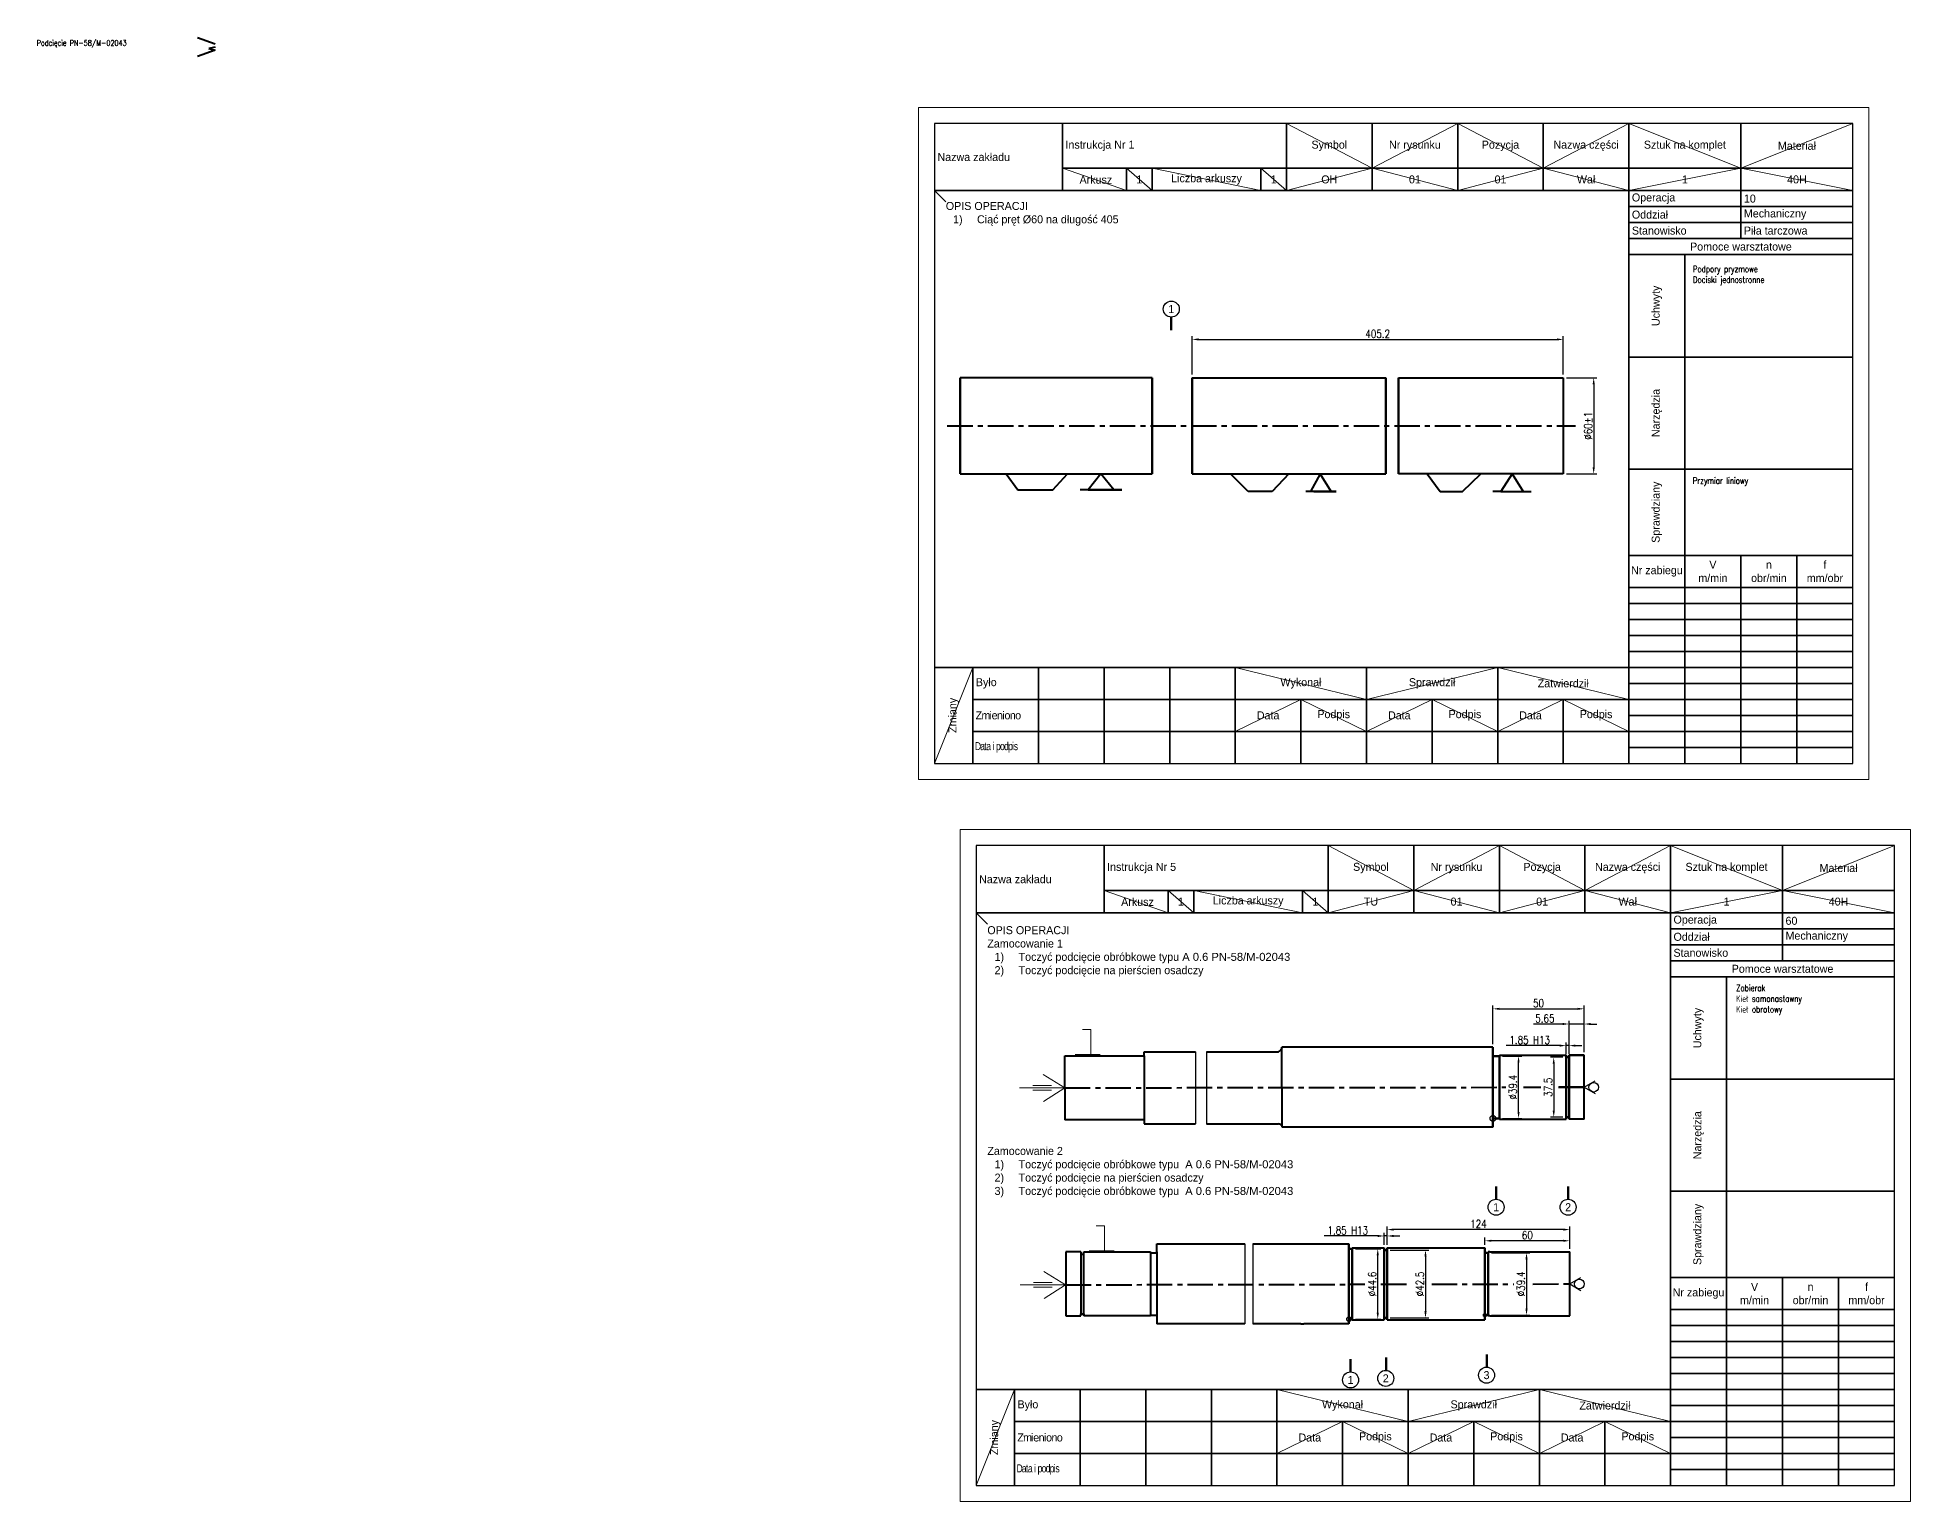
# Model space of a CAD drawing. Extents: x 817 to 2370, y -486 to 502.
# Drawn here: x 817 to 1402, y -484 to -27 of the extents above; entities that cross this region are included whole.
import ezdxf

# ---------------------------------------------------------------- set-up
doc = ezdxf.new("R2010")
doc.units = 0
doc.header["$LTSCALE"] = 0.25
doc.header["$PDMODE"] = 2
doc.header["$PDSIZE"] = -5
doc.linetypes.add('Amconstr', pattern=[9999, 9999, 0])
doc.linetypes.add('CENTER', pattern=[50.8, 31.75, -6.35, 6.35, -6.35])
doc.layers.get('0').update_dxf_attribs({"color": 8, "linetype": 'CONTINUOUS'})
doc.layers.get('Defpoints').update_dxf_attribs({"linetype": 'CONTINUOUS'})
for name, color, linetype, lineweight in [('1', 7, 'CONTINUOUS', 30), ('AM_4', 3, 'CONTINUOUS', 25), ('AM_5', 3, 'CONTINUOUS', 25), ('AM_6', 2, 'CONTINUOUS', 35), ('AM_9', 253, 'CONTINUOUS', 0), ('AM_CL', 1, 'Amconstr', 25), ('Gruba linia', 7, 'CONTINUOUS', 50), ('główna', 10, 'CONTINUOUS', 50), ('wymiary', 100, 'CONTINUOUS', 20)]:
    doc.layers.add(name, color=color, linetype=linetype, lineweight=lineweight)
for name, color, linetype in [('Krawędzie', 7, 'CONTINUOUS'), ('Kreskowania i linie pomocnicze', 2, 'CONTINUOUS'), ('Osie', 2, 'CENTER')]:
    doc.layers.add(name, color=color, linetype=linetype)
doc.styles.add('ROMANS', font='romans', dxfattribs={"width": 0.8})
doc.linetypes.add('Amzigzag', pattern='A,0.0001,[136,genltshp.shx,S=0.04,R=0,X=0,Y=0],-11', length=11.0001)
doc.dimstyles.new('standard$0', dxfattribs={"dimtxt": 2.5, "dimasz": 2, "dimexe": 1, "dimexo": 1, "dimgap": 0.5, "dimtad": 1, "dimdec": 3, "dimrnd": 0.1, "dimzin": 12, "dimdsep": 46, "dimtxsty": 'ROMANS', "dimcen": 2.5, "dimclrd": 2, "dimclre": 2, "dimclrt": 256, "dimadec": 0, "dimazin": 0, "dimtfac": 0.72, "dimtdec": 3, "dimtmove": 0, "dimatfit": 0, "dimfxl": 1, "dimtvp": 0.72, "dimtolj": 1, "dimtzin": 12, "dimarcsym": 0})

# ---------------------------------------------------------------- blocks, each defined once
blk = doc.blocks.new('*D34')
at = {"layer": 'AM_5', "color": 2, "lineweight": -2, "transparency": 16777216}
for p, q in [((1294.5, -133), (1304, -133)), ((1303, -135), (1303, -161)), ((1294.5, -163), (1304, -163))]:
    blk.add_line(p, q, dxfattribs=at)
at = {"layer": 'AM_5', "color": 2, "lineweight": 40, "transparency": 16777216}
for points in [[(1302.67, -135), (1303.33, -135), (1303, -133)], [(1302.67, -161), (1303.33, -161), (1303, -163)]]:
    blk.add_solid(points, dxfattribs=at)
at = {"layer": 'Defpoints', "color": 0, "lineweight": 40, "transparency": 16777216}
for p in [(1293.5, -133), (1293.5, -163), (1303, -163)]:
    blk.add_point(p, dxfattribs=at)
at = {"layer": 'AM_5', "transparency": 16777216, "insert": (1301.25, -148), "char_height": 2.5, "attachment_point": 5, "rotation": 90, "style": 'ROMANS'}
blk.add_mtext('\\A1;%%C60±1', dxfattribs=at)
blk = doc.blocks.new('*D35')
at = {"layer": 'AM_5', "color": 2, "lineweight": -2, "transparency": 16777216}
for p, q in [((1177.5, -132), (1177.5, -120)), ((1179.5, -121), (1291.5, -121)), ((1293.5, -132), (1293.5, -120))]:
    blk.add_line(p, q, dxfattribs=at)
at = {"layer": 'AM_5', "color": 2, "lineweight": 40, "transparency": 16777216}
for points in [[(1179.5, -120.67), (1179.5, -121.33), (1177.5, -121)], [(1291.5, -120.67), (1291.5, -121.33), (1293.5, -121)]]:
    blk.add_solid(points, dxfattribs=at)
at = {"layer": 'Defpoints', "color": 0, "lineweight": 40, "transparency": 16777216}
for p in [(1293.5, -121), (1177.5, -133), (1293.5, -133)]:
    blk.add_point(p, dxfattribs=at)
at = {"layer": 'AM_5', "transparency": 16777216, "insert": (1235.5, -119.25), "char_height": 2.5, "attachment_point": 5, "style": 'ROMANS'}
blk.add_mtext('\\A1;405.2', dxfattribs=at)
blk = doc.blocks.new('*D53')
at = {"layer": 'AM_5', "color": 2, "lineweight": -2, "transparency": 16777216}
for p, q in [((1271.51, -341.22), (1271.51, -329.22)), ((1273.51, -330.22), (1298.01, -330.22)), ((1300.01, -343.72), (1300.01, -329.22))]:
    blk.add_line(p, q, dxfattribs=at)
at = {"layer": 'AM_5', "color": 2, "lineweight": 40, "transparency": 16777216}
for points in [[(1273.51, -329.89), (1273.51, -330.55), (1271.51, -330.22)], [(1298.01, -329.89), (1298.01, -330.55), (1300.01, -330.22)]]:
    blk.add_solid(points, dxfattribs=at)
at = {"layer": 'Defpoints', "color": 0, "lineweight": 40, "transparency": 16777216}
for p in [(1300.01, -330.22), (1271.51, -342.22), (1300.01, -344.72)]:
    blk.add_point(p, dxfattribs=at)
at = {"layer": 'AM_5', "transparency": 16777216, "insert": (1285.76, -328.47), "char_height": 2.5, "attachment_point": 5, "style": 'ROMANS'}
blk.add_mtext('\\A1;50', dxfattribs=at)
blk = doc.blocks.new('*D54')
at = {"layer": 'AM_5', "color": 2, "lineweight": -2, "transparency": 16777216}
for p, q in [((1274.51, -344.97), (1280.51, -344.97)), ((1279.51, -362.47), (1279.51, -346.97)), ((1274.51, -364.47), (1280.51, -364.47))]:
    blk.add_line(p, q, dxfattribs=at)
at = {"layer": 'AM_5', "color": 2, "lineweight": 40, "transparency": 16777216}
for points in [[(1279.18, -346.97), (1279.84, -346.97), (1279.51, -344.97)], [(1279.18, -362.47), (1279.84, -362.47), (1279.51, -364.47)]]:
    blk.add_solid(points, dxfattribs=at)
at = {"layer": 'Defpoints', "color": 0, "lineweight": 40, "transparency": 16777216}
for p in [(1273.51, -344.97), (1279.51, -344.97), (1273.51, -364.47)]:
    blk.add_point(p, dxfattribs=at)
at = {"layer": 'AM_5', "transparency": 16777216, "insert": (1277.76, -354.72), "char_height": 2.5, "attachment_point": 5, "rotation": 90, "style": 'ROMANS'}
blk.add_mtext('\\A1;%%C39.4', dxfattribs=at)
blk = doc.blocks.new('*D55')
at = {"layer": 'AM_5', "color": 2, "lineweight": -2, "transparency": 16777216}
for p, q in [((1293.36, -345.37), (1289.51, -345.37)), ((1290.51, -347.37), (1290.51, -362.07)), ((1293.36, -364.07), (1289.51, -364.07))]:
    blk.add_line(p, q, dxfattribs=at)
at = {"layer": 'AM_5', "color": 2, "lineweight": 40, "transparency": 16777216}
for points in [[(1290.18, -347.37), (1290.84, -347.37), (1290.51, -345.37)], [(1290.18, -362.07), (1290.84, -362.07), (1290.51, -364.07)]]:
    blk.add_solid(points, dxfattribs=at)
at = {"layer": 'Defpoints', "color": 0, "lineweight": 40, "transparency": 16777216}
for p in [(1294.36, -345.37), (1290.51, -364.07), (1294.36, -364.07)]:
    blk.add_point(p, dxfattribs=at)
at = {"layer": 'AM_5', "transparency": 16777216, "insert": (1288.76, -354.72), "char_height": 2.5, "attachment_point": 5, "rotation": 90, "style": 'ROMANS'}
blk.add_mtext('\\A1;37.5 ', dxfattribs=at)
blk = doc.blocks.new('*D56')
at = {"layer": 'AM_5', "color": 2, "lineweight": -2, "transparency": 16777216}
for p, q in [((1292.36, -341.72), (1275.65, -341.72)), ((1294.36, -344.37), (1294.36, -340.72)), ((1295.29, -341.72), (1294.36, -341.72)), ((1295.29, -344.37), (1295.29, -340.72)), ((1297.29, -341.72), (1299.29, -341.72))]:
    blk.add_line(p, q, dxfattribs=at)
at = {"layer": 'AM_5', "color": 2, "lineweight": 40, "transparency": 16777216}
for points in [[(1292.36, -341.39), (1292.36, -342.05), (1294.36, -341.72)], [(1297.29, -341.39), (1297.29, -342.05), (1295.29, -341.72)]]:
    blk.add_solid(points, dxfattribs=at)
at = {"layer": 'Defpoints', "color": 0, "lineweight": 40, "transparency": 16777216}
for p in [(1294.36, -341.72), (1294.36, -345.37), (1295.29, -345.37)]:
    blk.add_point(p, dxfattribs=at)
at = {"layer": 'AM_5', "transparency": 16777216, "insert": (1283, -339.97), "char_height": 2.5, "attachment_point": 5, "style": 'ROMANS'}
blk.add_mtext('\\A1;1.85 H13', dxfattribs=at)
blk = doc.blocks.new('*D57')
at = {"layer": 'AM_5', "color": 2, "lineweight": -2, "transparency": 16777216}
for p, q in [((1293.29, -334.97), (1284.19, -334.97)), ((1295.29, -343.72), (1295.29, -333.97)), ((1300.01, -334.97), (1295.29, -334.97)), ((1300.01, -343.72), (1300.01, -333.97)), ((1302.01, -334.97), (1304.01, -334.97))]:
    blk.add_line(p, q, dxfattribs=at)
at = {"layer": 'AM_5', "color": 2, "lineweight": 40, "transparency": 16777216}
for points in [[(1293.29, -334.64), (1293.29, -335.3), (1295.29, -334.97)], [(1302.01, -334.64), (1302.01, -335.3), (1300.01, -334.97)]]:
    blk.add_solid(points, dxfattribs=at)
at = {"layer": 'Defpoints', "color": 0, "lineweight": 40, "transparency": 16777216}
for p in [(1295.29, -334.97), (1295.29, -344.72), (1300.01, -344.72)]:
    blk.add_point(p, dxfattribs=at)
at = {"layer": 'AM_5', "transparency": 16777216, "insert": (1287.74, -333.22), "char_height": 2.5, "attachment_point": 5, "style": 'ROMANS'}
blk.add_mtext('\\A1;5.65', dxfattribs=at)
blk = doc.blocks.new('*D62')
at = {"layer": 'AM_5', "color": 2, "lineweight": -2, "transparency": 16777216}
for p, q in [((1269.01, -403.97), (1269.01, -401.72)), ((1293.51, -402.72), (1271.01, -402.72)), ((1295.51, -405.22), (1295.51, -401.72))]:
    blk.add_line(p, q, dxfattribs=at)
at = {"layer": 'AM_5', "color": 2, "lineweight": 40, "transparency": 16777216}
for points in [[(1271.01, -402.39), (1271.01, -403.05), (1269.01, -402.72)], [(1293.51, -402.39), (1293.51, -403.05), (1295.51, -402.72)]]:
    blk.add_solid(points, dxfattribs=at)
at = {"layer": 'Defpoints', "color": 0, "lineweight": 40, "transparency": 16777216}
for p in [(1269.01, -402.72), (1269.01, -404.97), (1295.51, -406.22)]:
    blk.add_point(p, dxfattribs=at)
at = {"layer": 'AM_5', "transparency": 16777216, "insert": (1282.26, -400.97), "char_height": 2.5, "attachment_point": 5, "style": 'ROMANS'}
blk.add_mtext('\\A1;60', dxfattribs=at)
blk = doc.blocks.new('*D63')
at = {"layer": 'AM_5', "color": 2, "lineweight": -2, "transparency": 16777216}
for p, q in [((1271.01, -406.47), (1283.01, -406.47)), ((1282.01, -408.47), (1282.01, -423.97)), ((1271.01, -425.97), (1283.01, -425.97))]:
    blk.add_line(p, q, dxfattribs=at)
at = {"layer": 'AM_5', "color": 2, "lineweight": 40, "transparency": 16777216}
for points in [[(1281.68, -408.47), (1282.34, -408.47), (1282.01, -406.47)], [(1281.68, -423.97), (1282.34, -423.97), (1282.01, -425.97)]]:
    blk.add_solid(points, dxfattribs=at)
at = {"layer": 'Defpoints', "color": 0, "lineweight": 40, "transparency": 16777216}
for p in [(1270.01, -406.47), (1270.01, -425.97), (1282.01, -425.97)]:
    blk.add_point(p, dxfattribs=at)
at = {"layer": 'AM_5', "transparency": 16777216, "insert": (1280.26, -416.22), "char_height": 2.5, "attachment_point": 5, "rotation": 90, "style": 'ROMANS'}
blk.add_mtext('\\A1;%%C39.4', dxfattribs=at)
blk = doc.blocks.new('*D64')
at = {"layer": 'AM_5', "color": 2, "lineweight": -2, "transparency": 16777216}
for p, q in [((1228.51, -405.22), (1236.51, -405.22)), ((1235.51, -425.22), (1235.51, -407.22)), ((1228.51, -427.22), (1236.51, -427.22))]:
    blk.add_line(p, q, dxfattribs=at)
at = {"layer": 'AM_5', "color": 2, "lineweight": 40, "transparency": 16777216}
for points in [[(1235.18, -407.22), (1235.84, -407.22), (1235.51, -405.22)], [(1235.18, -425.22), (1235.84, -425.22), (1235.51, -427.22)]]:
    blk.add_solid(points, dxfattribs=at)
at = {"layer": 'Defpoints', "color": 0, "lineweight": 40, "transparency": 16777216}
for p in [(1227.51, -405.22), (1235.51, -405.22), (1227.51, -427.22)]:
    blk.add_point(p, dxfattribs=at)
at = {"layer": 'AM_5', "transparency": 16777216, "insert": (1233.76, -416.22), "char_height": 2.5, "attachment_point": 5, "rotation": 90, "style": 'ROMANS'}
blk.add_mtext('\\A1;%%C44.6', dxfattribs=at)
blk = doc.blocks.new('*D65')
at = {"layer": 'AM_5', "color": 2, "lineweight": -2, "transparency": 16777216}
for p, q in [((1239.44, -405.62), (1251.44, -405.62)), ((1250.44, -407.62), (1250.44, -424.82)), ((1239.44, -426.82), (1251.44, -426.82))]:
    blk.add_line(p, q, dxfattribs=at)
at = {"layer": 'AM_5', "color": 2, "lineweight": 40, "transparency": 16777216}
for points in [[(1250.1, -407.62), (1250.77, -407.62), (1250.44, -405.62)], [(1250.1, -424.82), (1250.77, -424.82), (1250.44, -426.82)]]:
    blk.add_solid(points, dxfattribs=at)
at = {"layer": 'Defpoints', "color": 0, "lineweight": 40, "transparency": 16777216}
for p in [(1238.44, -405.62), (1238.44, -426.82), (1250.44, -426.82)]:
    blk.add_point(p, dxfattribs=at)
at = {"layer": 'AM_5', "transparency": 16777216, "insert": (1248.69, -416.22), "char_height": 2.5, "attachment_point": 5, "rotation": 90, "style": 'ROMANS'}
blk.add_mtext('\\A1;%%C42.5', dxfattribs=at)
blk = doc.blocks.new('*D66')
at = {"layer": 'AM_5', "color": 2, "lineweight": -2, "transparency": 16777216}
for p, q in [((1238.44, -403.97), (1238.44, -398.22)), ((1293.51, -399.22), (1240.44, -399.22)), ((1295.51, -405.22), (1295.51, -398.22))]:
    blk.add_line(p, q, dxfattribs=at)
at = {"layer": 'AM_5', "color": 2, "lineweight": 40, "transparency": 16777216}
for points in [[(1240.44, -398.89), (1240.44, -399.55), (1238.44, -399.22)], [(1293.51, -398.89), (1293.51, -399.55), (1295.51, -399.22)]]:
    blk.add_solid(points, dxfattribs=at)
at = {"layer": 'Defpoints', "color": 0, "lineweight": 40, "transparency": 16777216}
for p in [(1238.44, -399.22), (1238.44, -404.97), (1295.51, -406.22)]:
    blk.add_point(p, dxfattribs=at)
at = {"layer": 'AM_5', "transparency": 16777216, "insert": (1266.97, -397.47), "char_height": 2.5, "attachment_point": 5, "style": 'ROMANS'}
blk.add_mtext('\\A1;124', dxfattribs=at)
blk = doc.blocks.new('*D67')
at = {"layer": 'AM_5', "color": 2, "lineweight": -2, "transparency": 16777216}
for p, q in [((1235.51, -401.22), (1218.8, -401.22)), ((1237.51, -403.97), (1237.51, -400.22)), ((1238.44, -401.22), (1237.51, -401.22)), ((1238.44, -403.97), (1238.44, -400.22)), ((1240.44, -401.22), (1242.44, -401.22))]:
    blk.add_line(p, q, dxfattribs=at)
at = {"layer": 'AM_5', "color": 2, "lineweight": 40, "transparency": 16777216}
for points in [[(1235.51, -400.89), (1235.51, -401.55), (1237.51, -401.22)], [(1240.44, -400.89), (1240.44, -401.55), (1238.44, -401.22)]]:
    blk.add_solid(points, dxfattribs=at)
at = {"layer": 'Defpoints', "color": 0, "lineweight": 40, "transparency": 16777216}
for p in [(1237.51, -401.22), (1237.51, -404.97), (1238.44, -404.97)]:
    blk.add_point(p, dxfattribs=at)
at = {"layer": 'AM_5', "transparency": 16777216, "insert": (1226.15, -399.47), "char_height": 2.5, "attachment_point": 5, "style": 'ROMANS'}
blk.add_mtext('\\A1;1.85 H13', dxfattribs=at)

msp = doc.modelspace()

# ---------------------------------------------------------------- linework, layer by layer
at = {"layer": '1'}
for points in [[(1097, -253.5), (1384, -253.5), (1384, -53.5), (1097, -53.5)], [(1110.0101, -479.2212), (1397.0101, -479.2212), (1397.0101, -279.2212), (1110.0101, -279.2212)]]:
    msp.add_lwpolyline(points, close=True, dxfattribs=at)
for centre in [(1272.5101, -392.2212), (1295.0101, -392.2212), (1227.0101, -446.2212), (1238.0101, -445.7212), (1269.5101, -444.7212)]:
    msp.add_circle(centre, 2.5, dxfattribs=at)
at = {"layer": 'AM_4', "linetype": 'Amzigzag'}
for p, q in [((1178.5101, -343.6528), (1178.5101, -366.1528)), ((1182.0101, -343.6528), (1182.0101, -366.1528)), ((1194.0101, -403.7212), (1194.0101, -428.7212)), ((1196.5101, -403.7212), (1196.5101, -428.7212))]:
    msp.add_line(p, q, dxfattribs=at)
at = {"layer": 'AM_4'}
for p, q in [((1300.0101, -354.7211), (1303.4742, -352.7211)), ((1300.0101, -354.7211), (1303.4742, -356.7211)), ((1295.5101, -416.2211), (1298.9742, -414.2211)), ((1295.5101, -416.2211), (1298.9742, -418.2211))]:
    msp.add_line(p, q, dxfattribs=at)
at = {"layer": 'AM_4', "ltscale": 0.5}
for centre in [(1303.0101, -354.7211), (1298.5101, -416.2211)]:
    msp.add_circle(centre, 1.5, dxfattribs=at)
at = {"layer": 'AM_5', "color": 1}
msp.add_line((1171, -117), (1171, -114), dxfattribs=at)
msp.add_circle((1171, -111.5), 2.5, dxfattribs=at)
at = {"layer": 'AM_6'}
for p, q in [((1137, -53.5), (1137, -74.5)), ((1207, -53.5), (1207, -74.5)), ((1233.75, -74.5), (1233.75, -53.5)), ((1260.5, -74.5), (1260.5, -53.5)), ((1287.25, -74.5), (1287.25, -53.5)), ((1314, -253.5), (1314, -53.5)), ((1349, -53.5), (1349, -89.5)), ((1384, -67.5), (1137, -67.5)), ((1157, -67.5), (1157, -74.5)), ((1165, -74.5), (1165, -67.5)), ((1199, -74.5), (1199, -67.5)), ((1097, -74.5), (1384, -74.5)), ((1384, -79.5), (1314, -79.5)), ((1314, -84.5), (1384, -84.5)), ((1314, -89.5), (1384, -89.5)), ((1314, -94.5), (1384, -94.5)), ((1331.5, -94.5), (1331.5, -253.5)), ((1314, -126.5), (1384, -126.5)), ((1314, -161.5), (1384, -161.5)), ((1384, -188.5), (1314, -188.5)), ((1349, -188.5), (1349, -253.5)), ((1366.5, -188.5), (1366.5, -253.5)), ((1384, -198.5), (1314, -198.5)), ((1384, -203.5), (1314, -203.5)), ((1384, -208.5), (1314, -208.5)), ((1384, -213.5), (1314, -213.5)), ((1384, -218.5), (1314, -218.5)), ((1314, -223.5), (1097, -223.5)), ((1109, -223.5), (1109, -253.5)), ((1129.5, -223.5), (1129.5, -253.5)), ((1150, -223.5), (1150, -253.5)), ((1170.5, -223.5), (1170.5, -253.5)), ((1191, -223.5), (1191, -253.5)), ((1232, -223.5), (1232, -253.5)), ((1273, -223.5), (1273, -253.5)), ((1384, -223.5), (1314, -223.5)), ((1314, -233.5), (1109, -233.5)), ((1211.5, -233.5), (1211.5, -253.5)), ((1252.5, -233.5), (1252.5, -253.5)), ((1293.5, -253.5), (1293.5, -233.5)), ((1384, -228.5), (1314, -228.5)), ((1384, -233.5), (1314, -233.5)), ((1384, -238.5), (1314, -238.5)), ((1109, -243.5), (1314, -243.5)), ((1384, -243.5), (1314, -243.5)), ((1384, -248.5), (1314, -248.5)), ((1150.0101, -279.2212), (1150.0101, -300.2212)), ((1220.0101, -279.2212), (1220.0101, -300.2212)), ((1246.7601, -300.2212), (1246.7601, -279.2212)), ((1273.5101, -300.2212), (1273.5101, -279.2212)), ((1300.2601, -300.2212), (1300.2601, -279.2212)), ((1327.0101, -479.2212), (1327.0101, -279.2212)), ((1362.0101, -279.2212), (1362.0101, -315.2212)), ((1397.0101, -293.2212), (1150.0101, -293.2212)), ((1170.0101, -293.2212), (1170.0101, -300.2212)), ((1178.0101, -300.2212), (1178.0101, -293.2212)), ((1212.0101, -300.2212), (1212.0101, -293.2212)), ((1110.0101, -300.2212), (1397.0101, -300.2212)), ((1397.0101, -305.2212), (1327.0101, -305.2212)), ((1327.0101, -310.2212), (1397.0101, -310.2212)), ((1327.0101, -315.2212), (1397.0101, -315.2212)), ((1327.0101, -320.2212), (1397.0101, -320.2212)), ((1344.5101, -320.2212), (1344.5101, -479.2212)), ((1327.0101, -352.2212), (1397.0101, -352.2212)), ((1327.0101, -387.2212), (1397.0101, -387.2212)), ((1397.0101, -414.2212), (1327.0101, -414.2212)), ((1362.0101, -414.2212), (1362.0101, -479.2212)), ((1379.5101, -414.2212), (1379.5101, -479.2212)), ((1397.0101, -424.2212), (1327.0101, -424.2212)), ((1397.0101, -429.2212), (1327.0101, -429.2212)), ((1397.0101, -434.2212), (1327.0101, -434.2212)), ((1397.0101, -439.2212), (1327.0101, -439.2212)), ((1397.0101, -444.2212), (1327.0101, -444.2212)), ((1327.0101, -449.2212), (1110.0101, -449.2212)), ((1122.0101, -449.2212), (1122.0101, -479.2212)), ((1142.5101, -449.2212), (1142.5101, -479.2212)), ((1163.0101, -449.2212), (1163.0101, -479.2212)), ((1183.5101, -449.2212), (1183.5101, -479.2212)), ((1204.0101, -449.2212), (1204.0101, -479.2212)), ((1245.0101, -449.2212), (1245.0101, -479.2212)), ((1286.0101, -449.2212), (1286.0101, -479.2212)), ((1397.0101, -449.2212), (1327.0101, -449.2212)), ((1397.0101, -454.2212), (1327.0101, -454.2212)), ((1327.0101, -459.2212), (1122.0101, -459.2212)), ((1224.5101, -459.2212), (1224.5101, -479.2212)), ((1265.5101, -459.2212), (1265.5101, -479.2212)), ((1306.5101, -479.2212), (1306.5101, -459.2212)), ((1397.0101, -459.2212), (1327.0101, -459.2212)), ((1397.0101, -464.2212), (1327.0101, -464.2212)), ((1122.0101, -469.2212), (1327.0101, -469.2212)), ((1397.0101, -469.2212), (1327.0101, -469.2212)), ((1397.0101, -474.2212), (1327.0101, -474.2212))]:
    msp.add_line(p, q, dxfattribs=at)
at = {"layer": 'AM_9'}
for p, q in [((1207, -53.5), (1233.75, -67.5)), ((1233.75, -67.5), (1260.5, -53.5)), ((1260.5, -53.5), (1287.25, -67.5)), ((1287.25, -67.5), (1314, -53.5)), ((1314, -53.5), (1349, -67.5)), ((1349, -67.5), (1384, -53.5)), ((1157, -74.5), (1137, -67.5)), ((1157, -67.5), (1165, -74.5)), ((1199, -74.5), (1165, -67.5)), ((1207, -74.5), (1199, -67.5)), ((1233.75, -67.5), (1207, -74.5)), ((1260.5, -74.5), (1233.75, -67.5)), ((1287.25, -67.5), (1260.5, -74.5)), ((1314, -74.5), (1287.25, -67.5)), ((1349, -67.5), (1314, -74.5)), ((1384, -74.5), (1349, -67.5)), ((1097, -74.5), (1100.5355, -78.0355)), ((1207, -70.8921), (1207, -70.8921)), ((1097, -253.5), (1109, -223.5)), ((1232, -233.5), (1191, -223.5)), ((1273, -223.5), (1232, -233.5)), ((1314, -233.5), (1273, -223.5)), ((1191, -243.5), (1211.5, -233.5)), ((1211.5, -233.5), (1232, -243.5)), ((1232, -243.5), (1252.5, -233.5)), ((1252.5, -233.5), (1273, -243.5)), ((1273, -243.5), (1293.5, -233.5)), ((1293.5, -233.5), (1314, -243.5)), ((1220.0101, -279.2212), (1246.7601, -293.2212)), ((1246.7601, -293.2212), (1273.5101, -279.2212)), ((1273.5101, -279.2212), (1300.2601, -293.2212)), ((1300.2601, -293.2212), (1327.0101, -279.2212)), ((1327.0101, -279.2212), (1362.0101, -293.2212)), ((1362.0101, -293.2212), (1397.0101, -279.2212)), ((1170.0101, -300.2212), (1150.0101, -293.2212)), ((1170.0101, -293.2212), (1178.0101, -300.2212)), ((1212.0101, -300.2212), (1178.0101, -293.2212)), ((1220.0101, -300.2212), (1212.0101, -293.2212)), ((1246.7601, -293.2212), (1220.0101, -300.2212)), ((1220.0101, -296.6133), (1220.0101, -296.6133)), ((1273.5101, -300.2212), (1246.7601, -293.2212)), ((1300.2601, -293.2212), (1273.5101, -300.2212)), ((1327.0101, -300.2212), (1300.2601, -293.2212)), ((1362.0101, -293.2212), (1327.0101, -300.2212)), ((1397.0101, -300.2212), (1362.0101, -293.2212)), ((1110.0101, -300.2212), (1113.5456, -303.7567)), ((1110.0101, -479.2212), (1122.0101, -449.2212)), ((1245.0101, -459.2212), (1204.0101, -449.2212)), ((1286.0101, -449.2212), (1245.0101, -459.2212)), ((1327.0101, -459.2212), (1286.0101, -449.2212)), ((1204.0101, -469.2212), (1224.5101, -459.2212)), ((1224.5101, -459.2212), (1245.0101, -469.2212)), ((1245.0101, -469.2212), (1265.5101, -459.2212)), ((1265.5101, -459.2212), (1286.0101, -469.2212)), ((1286.0101, -469.2212), (1306.5101, -459.2212)), ((1306.5101, -459.2212), (1327.0101, -469.2212))]:
    msp.add_line(p, q, dxfattribs=at)
for points in [[(1092, -258.5), (1389, -258.5), (1389, -48.5), (1092, -48.5)], [(1105.0101, -484.2212), (1402.0101, -484.2212), (1402.0101, -274.2212), (1105.0101, -274.2212)]]:
    msp.add_lwpolyline(points, close=True, dxfattribs=at)
at = {"layer": 'AM_CL'}
for centre, radius in [((1271.5101, -364.4712), 0.9014), ((1226.5101, -427.2212), 0.7071), ((1269.0101, -425.9712), 0.5)]:
    msp.add_circle(centre, radius, dxfattribs=at)
at = {"layer": 'Gruba linia', "color": 1, "lineweight": 60}
for p, q in [((1271.5101, -342.2212), (1271.5101, -367.2211)), ((1272.5101, -344.9712), (1271.5101, -344.9712)), ((1272.5101, -344.9712), (1273.5101, -344.9712)), ((1273.5101, -364.4712), (1273.5101, -344.7212)), ((1294.3601, -364.7211), (1294.3601, -344.7211)), ((1295.2851, -364.7211), (1295.2851, -344.7211)), ((1294.3601, -345.3711), (1295.2851, -345.3711)), ((1272.5101, -364.4712), (1271.5101, -364.4712)), ((1272.5101, -364.4712), (1273.5101, -364.4712)), ((1294.3601, -364.0711), (1295.2851, -364.0711)), ((1226.5101, -403.7212), (1226.5101, -428.7212)), ((1227.5101, -405.2212), (1226.5101, -405.2212)), ((1227.5101, -427.2212), (1227.5101, -405.2212)), ((1237.5101, -426.8212), (1237.5101, -404.9712)), ((1237.5101, -405.6212), (1238.4351, -405.6212)), ((1238.4351, -405.2212), (1238.4351, -404.9712)), ((1238.4351, -427.4712), (1238.4351, -405.2212)), ((1269.0101, -427.4712), (1269.0101, -404.9712)), ((1270.0101, -406.4712), (1269.0101, -406.4712)), ((1270.0101, -406.2212), (1270.0101, -406.4712)), ((1270.0101, -406.4712), (1270.0101, -426.2212)), ((1227.5101, -427.2212), (1226.5101, -427.2212)), ((1237.5101, -427.4712), (1237.5101, -426.8212)), ((1237.5101, -426.8212), (1238.4351, -426.8212)), ((1270.0101, -425.9712), (1269.0101, -425.9712))]:
    msp.add_line(p, q, dxfattribs=at)
at = {"layer": 'Gruba linia', "color": 1, "lineweight": 40}
for p, q in [((1300.0101, -349.7211), (1300.0101, -344.7211)), ((1300.0101, -354.7211), (1300.0101, -349.7211)), ((1300.0101, -364.7211), (1300.0101, -354.7211)), ((1227.5101, -404.9712), (1237.5101, -404.9712)), ((1269.0101, -404.9712), (1269.0101, -406.2212)), ((1270.5101, -406.2212), (1295.5101, -406.2212)), ((1295.5101, -426.2212), (1295.5101, -406.2212)), ((1270.5101, -426.2212), (1295.5101, -426.2212)), ((1238.4351, -427.4712), (1269.0101, -427.4712))]:
    msp.add_line(p, q, dxfattribs=at)
at = {"layer": 'Gruba linia', "color": 1, "lineweight": 80}
for p, q in [((1271.5101, -367.2211), (1271.5101, -359.7211)), ((1269.0101, -427.4712), (1269.0101, -426.2212)), ((1226.5101, -428.7212), (1226.5101, -427.4712))]:
    msp.add_line(p, q, dxfattribs=at)
at = {"layer": 'główna', "color": 1, "lineweight": 40}
for p, q in [((1165, -133), (1105, -133)), ((1177.5, -133), (1238, -133)), ((1242, -133), (1293.5, -133)), ((1293.5, -133), (1293.5, -163)), ((1105, -163), (1165, -163)), ((1119.3636, -163), (1123, -168)), ((1134, -168), (1138.5455, -163)), ((1149, -163), (1145, -168)), ((1153, -168), (1149, -163)), ((1177.5, -163), (1238, -163)), ((1195, -168.5), (1189.5, -163)), ((1207.75, -163), (1202.5, -168.5)), ((1217.5, -163), (1214.5, -168.5)), ((1221, -168.5), (1217.5, -163)), ((1293.5, -163), (1242, -163)), ((1251, -163), (1255, -168.5)), ((1262, -168.5), (1267.75, -163)), ((1277.5, -163), (1274, -168.5)), ((1277.5, -163), (1281, -168.5)), ((1123, -168), (1134, -168)), ((1155.5, -168), (1142.5, -168)), ((1145, -168), (1153, -168)), ((1153, -168), (1155.5, -168)), ((1202.5, -168.5), (1195, -168.5)), ((1222.5, -168.5), (1213, -168.5)), ((1215.5, -168.5), (1220.5, -168.5)), ((1220.5, -168.5), (1222.5, -168.5)), ((1255, -168.5), (1262, -168.5)), ((1274, -168.5), (1271.5, -168.5)), ((1274, -168.5), (1279.5, -168.5)), ((1279.5, -168.5), (1282.5, -168.5)), ((1282.5, -168.5), (1283.5, -168.5))]:
    msp.add_line(p, q, dxfattribs=at)
at = {"layer": 'główna', "color": 1, "linetype": 'Amzigzag'}
for p, q in [((1105, -133), (1105, -163)), ((1238, -133), (1238, -163)), ((1242, -133), (1242, -163))]:
    msp.add_line(p, q, dxfattribs=at)
at = {"layer": 'główna', "color": 1, "lineweight": 80}
for p, q in [((1165, -133), (1165, -163)), ((1177.5, -133), (1177.5, -163))]:
    msp.add_line(p, q, dxfattribs=at)
at = {"layer": 'Krawędzie', "color": 7, "lineweight": 40, "true_color": 0xffffff}
for p, q in [((866.6929, -26.6158), (872.1929, -28.6158)), ((872.1929, -30.6158), (866.6929, -32.6158)), ((872.1929, -29.6158), (870.1929, -30.1158)), ((870.1929, -30.1158), (872.1929, -30.6158)), ((1294.3601, -344.7211), (1294.3601, -345.3711)), ((1295.2851, -345.3711), (1295.2851, -344.7211)), ((1295.2851, -344.7211), (1300.0101, -344.7211)), ((1294.3601, -364.7211), (1294.3601, -364.0711)), ((1295.2851, -364.0711), (1295.2851, -364.7211)), ((1238.4351, -426.8212), (1238.4351, -427.4712)), ((1270.0101, -426.2212), (1270.0101, -425.9712))]:
    msp.add_line(p, q, dxfattribs=at)
at = {"layer": 'Krawędzie', "color": 1, "lineweight": 40}
for p, q in [((1137.7577, -354.9028), (1137.7577, -344.9028)), ((1137.7577, -344.9028), (1162.5101, -344.9028)), ((1162.5101, -344.9028), (1162.5101, -343.6528)), ((1162.5101, -343.6528), (1178.5101, -343.6528)), ((1162.5101, -344.9028), (1162.5101, -364.9028)), ((1182.0101, -343.6528), (1204.5101, -343.6528)), ((1271.5101, -342.2212), (1205.5207, -342.2211)), ((1205.5207, -342.2211), (1205.5207, -342.4711)), ((1205.6268, -367.2211), (1205.5207, -342.2211)), ((1273.5101, -344.7212), (1294.3601, -344.7211)), ((1300.0101, -344.7211), (1295.2851, -344.7211)), ((1137.7577, -354.9028), (1137.7577, -364.9028)), ((1162.5101, -364.9028), (1137.7577, -364.9028)), ((1162.5101, -364.9028), (1162.5101, -366.1528)), ((1162.5101, -366.1528), (1178.5101, -366.1528)), ((1182.0101, -366.1528), (1204.5101, -366.1528)), ((1205.6268, -367.2211), (1205.6268, -366.9711)), ((1271.5101, -367.2211), (1205.6268, -367.2211)), ((1273.5101, -364.7212), (1294.3601, -364.7211)), ((1300.0101, -364.7211), (1295.2851, -364.7211)), ((1166.5101, -406.2212), (1166.5101, -403.7212)), ((1166.5101, -403.7212), (1194.0101, -403.7212)), ((1196.5101, -403.7212), (1211.5101, -403.7212)), ((1211.5101, -403.7212), (1212.4351, -403.7212)), ((1212.4351, -403.7212), (1226.5101, -403.7212)), ((1226.5101, -403.7212), (1226.5101, -404.9712)), ((1138.0101, -406.2212), (1138.0101, -426.2212)), ((1142.7101, -406.2212), (1138.0101, -406.2212)), ((1142.7101, -406.2212), (1142.7101, -406.8712)), ((1142.7101, -406.8712), (1143.6351, -406.8712)), ((1142.7101, -406.8712), (1142.7101, -425.5712)), ((1143.6351, -406.2212), (1164.5101, -406.2212)), ((1143.6351, -426.2212), (1143.6351, -406.2212)), ((1164.5101, -406.2212), (1164.5101, -406.4712)), ((1164.5101, -406.2212), (1164.5101, -426.2212)), ((1164.5101, -406.4712), (1166.5101, -406.4712)), ((1166.5101, -406.2212), (1166.5101, -426.2212)), ((1237.5101, -404.9712), (1237.5101, -405.6212)), ((1238.4351, -404.9712), (1269.0101, -404.9712)), ((1270.5101, -406.2212), (1270.0101, -406.2212)), ((1138.0101, -426.2212), (1142.7101, -426.2212)), ((1142.7101, -426.2212), (1142.7101, -425.5712)), ((1142.7101, -425.5712), (1143.6351, -425.5712)), ((1143.6351, -425.5712), (1143.6351, -426.2212)), ((1164.5101, -426.2212), (1143.6351, -426.2212)), ((1164.5101, -426.2212), (1164.5101, -425.9712)), ((1164.5101, -425.9712), (1166.5101, -425.9712)), ((1166.5101, -426.2212), (1166.5101, -428.7212)), ((1270.5101, -426.2212), (1270.0101, -426.2212)), ((1194.0101, -428.7212), (1166.5101, -428.7212)), ((1211.5101, -428.7212), (1196.5101, -428.7212)), ((1211.5101, -428.7212), (1212.4351, -428.7212)), ((1226.5101, -428.7212), (1212.4351, -428.7212)), ((1227.5101, -427.4712), (1237.5101, -427.4712))]:
    msp.add_line(p, q, dxfattribs=at)
at = {"layer": 'Krawędzie', "color": 1, "lineweight": 80}
msp.add_line((1273.5101, -364.4712), (1273.5101, -364.7212), dxfattribs=at)
at = {"layer": 'Krawędzie', "color": 1, "lineweight": 60}
for p, q in [((1227.5101, -404.9712), (1227.5101, -405.2212)), ((1227.5101, -427.4712), (1227.5101, -427.2212))]:
    msp.add_line(p, q, dxfattribs=at)
at = {"layer": 'Krawędzie', "color": 1, "lineweight": 40}
for centre, radius, start, end in [((1203.5937, -341.8462), 2.0258, 296.8944928, 342.1262926), ((1204.3106, -367.5962), 1.457, 25.4994563, 82.1321637)]:
    msp.add_arc(centre, radius, start, end, dxfattribs=at)
at = {"layer": 'Osie', "color": 1, "lineweight": 60}
for p, q in [((1171, -118.1289), (1171, -114.1289)), ((1272.5101, -389.7212), (1272.5101, -385.7212)), ((1295.0101, -389.7212), (1295.0101, -385.7212)), ((1269.5934, -442.2212), (1269.5934, -438.2212)), ((1227.0101, -443.7212), (1227.0101, -439.7212)), ((1238.0934, -443.2212), (1238.0934, -439.2212))]:
    msp.add_line(p, q, dxfattribs=at)
at = {"layer": 'Osie', "color": 1, "lineweight": 40}
for p, q in [((1101, -148), (1297.3333, -148)), ((1137.7577, -354.9028), (1275.5101, -354.7486)), ((1281.0101, -354.7424), (1286.5101, -354.7363)), ((1300.0101, -354.7211), (1292.0101, -354.7211)), ((1137.9792, -416.4709), (1231.5101, -416.3226)), ((1236.5101, -416.3147), (1245.5101, -416.3004)), ((1252.3895, -416.2895), (1278.0101, -416.2489)), ((1284.0101, -416.2394), (1295.5101, -416.2212))]:
    msp.add_line(p, q, dxfattribs=at)
at = {"layer": 'Osie', "color": 7, "lineweight": 40, "true_color": 0xffffff}
for p in [(1292.0101, -354.7211), (1292.0101, -354.7301)]:
    msp.add_line(p, (1300.0101, -354.7211), dxfattribs=at)
at = {"layer": 'wymiary'}
for p, q in [((1145.8105, -336.678), (1143.2021, -336.678)), ((1145.8105, -344.5032), (1145.8105, -336.678)), ((1140.99, -344.5032), (1148.8152, -344.5032)), ((1130.9286, -350.7961), (1137.7577, -354.9028)), ((1137.7577, -354.9028), (1123.5101, -354.9028)), ((1127.7526, -354.1528), (1133.5101, -354.1528)), ((1127.7526, -355.6528), (1133.5101, -355.6528)), ((1131.0604, -359.2212), (1137.7577, -354.9028)), ((1150.1139, -398.0843), (1147.5055, -398.0843)), ((1150.1139, -405.9095), (1150.1139, -398.0843)), ((1145.2934, -405.9095), (1153.1186, -405.9095)), ((1131.1501, -412.3641), (1137.9792, -416.4709)), ((1137.9792, -416.4709), (1123.7316, -416.4709)), ((1127.974, -415.7209), (1133.7316, -415.7209)), ((1127.974, -417.2209), (1133.7316, -417.2209)), ((1131.2819, -420.7892), (1137.9792, -416.4709))]:
    msp.add_line(p, q, dxfattribs=at)

# ---------------------------------------------------------------- texts
at = {"char_height": 2.5, "attachment_point": 1}
for s, insert in [('OPIS OPERACJI\\P\\pxi-3,l3.90476,t3.90476;1)^ICiąć pręt %%C60 na długość 405', (1100.5355, -78.0355)), ('OPIS OPERACJI\\PZamocowanie 1\\P\\pxi-3,l3.90476,t3.90476;1)^IToczyć podcięcie obróbkowe typu{\\fArial|b0|i0|c238|p34;\\C2; A 0.6 PN-58/M-02043}\\P2)^IToczyć podcięcie na pierścien osadczy', (1113.5101, -304.3878)), ('Zamocowanie 2\\P\\pxi-3,l3.90476,t3.90476;1)^IToczyć podcięcie obróbkowe typu {\\fArial|b0|i0|c238|p34;\\C2; A 0.6 PN-58/M-02043}\\P2)^IToczyć podcięcie na pierścien osadczy\\P3)^IToczyć podcięcie obróbkowe typu {\\fArial|b0|i0|c238|p34;\\C2; A 0.6 PN-58/M-02043}', (1113.5101, -373.3878))]:
    msp.add_mtext_dynamic_manual_height_columns(s, width=207.612669, gutter_width=12.5, heights=[0], dxfattribs=dict(at, insert=insert))
at = {"layer": '1', "char_height": 2.5, "attachment_point": 5}
for s, insert in [('1', (1272.5101, -392.2212)), ('2', (1295.0101, -392.2212)), ('2', (1238.0101, -445.7212)), ('3', (1269.5101, -444.7212)), ('1', (1227.0101, -446.2212))]:
    msp.add_mtext_dynamic_manual_height_columns(s, width=13.096774, gutter_width=12.5, heights=[0], dxfattribs=dict(at, insert=insert))
at = {"layer": 'AM_4', "color": 1, "lineweight": 40, "insert": (1333.9493, -164.116), "char_height": 2, "attachment_point": 1, "style": 'ROMANS'}
msp.add_mtext_dynamic_manual_height_columns('Przymiar liniowy', width=44.06273, gutter_width=10, heights=[0], dxfattribs=at)
at = {"layer": 'AM_5', "color": 1, "insert": (1171, -111.5), "char_height": 2.5, "attachment_point": 5}
msp.add_mtext_dynamic_manual_height_columns('1', width=13.096774, gutter_width=12.5, heights=[0], dxfattribs=at)
at = {"layer": 'AM_6', "char_height": 2.5}
for s, width, heights, insert, attachment_point in [(' Nazwa zakładu', 40, [16.375], (1097, -64), 4), ('Symbol', 26.75, [0], (1220.375, -60.5), 5), ('Nr rysunku', 26.75, [0], (1247.125, -60.5), 5), ('Pozycja', 26.75, [0], (1273.875, -60.5), 5), ('Nazwa części', 21.17559, [14.3491], (1300.625, -60.5), 5), ('Sztuk na komplet', 27.982124, [11.8269], (1331.5, -60.5), 5), ('Materiał', 35, [0], (1366.5, -60.5), 5), ('Arkusz', 17.471147, [0], (1147.4249, -71.1057), 5), ('1', 8, [0], (1161, -71), 5), ('Liczba arkuszy', 40.01292, [0], (1182, -71), 5), ('1', 8, [0], (1203, -71), 5), ('{\\C1;OH}', 26.75, [0], (1220.375, -71), 5), ('01', 26.75, [0], (1247.125, -71), 5), ('01', 26.75, [0], (1273.875, -71), 5), ('Wał', 26.75, [0], (1300.625, -71), 5), ('1', 35, [0], (1331.5, -71), 5), ('{\\C1;40H}', 35, [0], (1366.5, -71), 5), (' Operacja', 35, [0], (1314, -77), 4), (' Oddział', 35, [0], (1314, -82), 4), (' Mechaniczny', 35, [0], (1349, -82), 4), (' Stanowisko', 35, [0], (1314, -87), 4), ('Pomoce warsztatowe', 70, [0], (1349, -92), 5), ('Nr zabiegu', 17.499984, [0], (1322.75, -193.5), 5), ('V\\Pm/min', 17.5, [0], (1340.25, -193.5), 5), ('n\\Pobr/min', 17.499992, [0], (1357.75, -193.5), 5), ('f\\Pmm/obr', 17.500008, [0], (1375.25, -193.5), 5), (' Było', 20.5, [0], (1109, -228.5), 4), ('Wykonał', 41, [0], (1211.5, -228.5), 5), ('Sprawdził', 41, [0], (1252.5, -228.5), 5), ('Zatwierdził', 41.000016, [0], (1293.5, -228.5), 5), ('{\\T0.9; Zmieniono}', 20.5, [0], (1109, -238.5), 4), ('Data', 20.5, [0], (1201.25, -238.5), 5), ('Podpis', 20.5, [0], (1221.75, -238.5), 5), ('Data', 20.5, [0], (1242.25, -238.5), 5), ('Podpis', 20.5, [0], (1262.75, -238.5), 5), ('Data', 20.5, [0], (1283.25, -238.5), 5), ('Podpis', 20.5, [0], (1303.75, -238.5), 5), ('{\\W0.8;\\T0.85; Data i podpis}', 20.5, [0], (1109, -248.5), 4), ('Symbol', 26.75, [0], (1233.3851, -286.2212), 5), ('Nr rysunku', 26.75, [0], (1260.1351, -286.2212), 5), ('Pozycja', 26.75, [0], (1286.8851, -286.2212), 5), ('Nazwa części', 21.17559, [14.3491], (1313.6351, -286.2212), 5), ('Sztuk na komplet', 27.982124, [11.8269], (1344.5101, -286.2212), 5), ('Materiał', 35, [0], (1379.5101, -286.2212), 5), (' Nazwa zakładu', 40, [16.375], (1110.0101, -289.7212), 4), ('Arkusz', 17.471147, [0], (1160.435, -296.8268), 5), ('1', 8, [0], (1174.0101, -296.7212), 5), ('Liczba arkuszy', 40.01292, [0], (1195.0101, -296.7212), 5), ('1', 8, [0], (1216.0101, -296.7212), 5), ('{\\C1;TU}', 26.75, [0], (1233.3851, -296.7212), 5), ('01', 26.75, [0], (1260.1351, -296.7212), 5), ('01', 26.75, [0], (1286.8851, -296.7212), 5), ('Wał', 26.75, [0], (1313.6351, -296.7212), 5), ('1', 35, [0], (1344.5101, -296.7212), 5), ('{\\C1;40H}', 35, [0], (1379.5101, -296.7212), 5), (' Operacja', 35, [0], (1327.0101, -302.7212), 4), (' Oddział', 35, [0], (1327.0101, -307.7212), 4), (' Mechaniczny', 35, [0], (1362.0101, -307.7212), 4), (' Stanowisko', 35, [0], (1327.0101, -312.7212), 4), ('Pomoce warsztatowe', 70, [0], (1362.0101, -317.7212), 5), ('Nr zabiegu', 17.499984, [0], (1335.7601, -419.2212), 5), ('V\\Pm/min', 17.5, [0], (1353.2601, -419.2212), 5), ('n\\Pobr/min', 17.499992, [0], (1370.7601, -419.2212), 5), ('f\\Pmm/obr', 17.500008, [0], (1388.2601, -419.2212), 5), (' Było', 20.5, [0], (1122.0101, -454.2212), 4), ('Wykonał', 41, [0], (1224.5101, -454.2212), 5), ('Sprawdził', 41, [0], (1265.5101, -454.2212), 5), ('Zatwierdził', 41.000016, [0], (1306.5101, -454.2212), 5), ('{\\T0.9; Zmieniono}', 20.5, [0], (1122.0101, -464.2212), 4), ('Data', 20.5, [0], (1214.2601, -464.2212), 5), ('Podpis', 20.5, [0], (1234.7601, -464.2212), 5), ('Data', 20.5, [0], (1255.2601, -464.2212), 5), ('Podpis', 20.5, [0], (1275.7601, -464.2212), 5), ('Data', 20.5, [0], (1296.2601, -464.2212), 5), ('Podpis', 20.5, [0], (1316.7601, -464.2212), 5), ('{\\W0.8;\\T0.85; Data i podpis}', 20.5, [0], (1122.0101, -474.2212), 4)]:
    msp.add_mtext_dynamic_manual_height_columns(s, width=width, gutter_width=12.5, heights=heights, dxfattribs=dict(at, insert=insert, attachment_point=attachment_point))
at = {"layer": 'AM_6', "color": 1, "char_height": 2.5, "attachment_point": 4}
for s, width, insert in [(' Instrukcja Nr 1', 70, (1137, -60.5)), (' 10', 35, (1349, -77)), (' Piła tarczowa', 35, (1349, -87)), (' Instrukcja Nr 5', 70, (1150.0101, -286.2212)), (' 60', 35, (1362.0101, -302.7212))]:
    msp.add_mtext_dynamic_manual_height_columns(s, width=width, gutter_width=12.5, heights=[0], dxfattribs=dict(at, insert=insert))
at = {"layer": 'AM_6', "char_height": 2.5, "attachment_point": 5, "rotation": 90}
for s, width, insert in [('Uchwyty', 17.5, (1322.75, -110.5)), ('Narzędzia', 17.5, (1322.75, -144)), ('Sprawdziany', 17.5, (1322.75, -175)), ('Zmiany', 12, (1103, -238.5)), ('Uchwyty', 17.5, (1335.7601, -336.2212)), ('Narzędzia', 17.5, (1335.7601, -369.7212)), ('Sprawdziany', 17.5, (1335.7601, -400.7212)), ('Zmiany', 12, (1116.0101, -464.2212))]:
    msp.add_mtext_dynamic_manual_height_columns(s, width=width, gutter_width=12.5, heights=[0], dxfattribs=dict(at, insert=insert))
at = {"layer": 'główna', "color": 1, "lineweight": 40, "insert": (1334, -98), "char_height": 2, "attachment_point": 1, "style": 'ROMANS'}
msp.add_mtext_dynamic_manual_height_columns('Podpory pryzmowe\\PDociski jednostronne', width=45, gutter_width=10, heights=[6], dxfattribs=at)
at = {"layer": 'Krawędzie', "color": 7, "lineweight": 40, "true_color": 0xffffff, "insert": (816.4346, -27.4325), "char_height": 1.75, "width": 30.94, "attachment_point": 1, "style": 'ROMANS'}
msp.add_mtext('Podcięcie PN-58/M-02043\\P', dxfattribs=at)
at = {"layer": 'Kreskowania i linie pomocnicze', "color": 1, "lineweight": 40, "insert": (1347.5101, -322.7212), "char_height": 2, "attachment_point": 1, "style": 'ROMANS'}
msp.add_mtext_dynamic_manual_height_columns('Zabierak\\PKieł samonastawny\\PKieł obrotowy', width=46.5, gutter_width=10, heights=[0], dxfattribs=at)

# ---------------------------------------------------------------- dimensions: what is measured, and where the dimension line sits
at = {"layer": 'AM_5', "color": 1}
dim = msp.add_linear_dim(base=(1293.5, -121), p1=(1177.5, -133), p2=(1293.5, -133), text='405.2', dimstyle='standard$0', override={"dimpost": ''}, dxfattribs=at)
dim.commit()
dim.dimension.update_dxf_attribs({"geometry": '*D35', "text_midpoint": (1235.5, -119.25)})
dim = msp.add_linear_dim(base=(1303, -163), p1=(1293.5, -133), p2=(1293.5, -163), angle=90, text='%%C60±1', dimstyle='standard$0', override={"dimpost": ''}, dxfattribs=at)
dim.commit()
dim.dimension.update_dxf_attribs({"geometry": '*D34', "text_midpoint": (1301.25, -148)})
at = {"layer": 'AM_5'}
for base, p1, p2, angle, text, picture, middle in [((1300.0101, -330.2212), (1271.5101, -342.2212), (1300.0101, -344.7211), 359.9999945, '50', '*D53', (1285.7601, -328.4712)), ((1279.5101, -344.9712), (1273.5101, -364.4712), (1273.5101, -344.9712), 90, '%%C39.4', '*D54', (1277.7601, -354.7212)), ((1290.5101, -364.0711), (1294.3601, -345.3711), (1294.3601, -364.0711), 90, '37.5 ', '*D55', (1288.7601, -354.7211)), ((1235.5101, -405.2212), (1227.5101, -427.2212), (1227.5101, -405.2212), 90, '%%C44.6', '*D64', (1233.7601, -416.2212)), ((1250.4351, -426.8212), (1238.4351, -405.6212), (1238.4351, -426.8212), 90, '%%C42.5', '*D65', (1248.6851, -416.2212)), ((1282.0101, -425.9712), (1270.0101, -406.4712), (1270.0101, -425.9712), 90, '%%C39.4', '*D63', (1280.2601, -416.2212))]:
    dim = msp.add_linear_dim(base=base, p1=p1, p2=p2, angle=angle, text=text, dimstyle='standard$0', override={"dimpost": ''}, dxfattribs=at)
    dim.commit()
    dim.dimension.update_dxf_attribs({"geometry": picture, "text_midpoint": middle})
dim = msp.add_linear_dim(base=(1295.2851, -334.9712), p1=(1300.0101, -344.7211), p2=(1295.2851, -344.7211), text='5.65', dimstyle='standard$0', dxfattribs=at)
dim.commit()
dim.dimension.update_dxf_attribs({"geometry": '*D57', "text_midpoint": (1287.7375, -334.9712), "dimtype": 160})
for base, p1, p2, text, picture, middle in [((1294.3601, -341.7212), (1295.2851, -345.3711), (1294.3601, -345.3711), '1.85 H13', '*D56', (1283.003, -339.9712)), ((1237.5101, -401.2212), (1238.4351, -404.9712), (1237.5101, -404.9712), '1.85 H13', '*D67', (1226.153, -399.4712)), ((1238.4351, -399.2212), (1295.5101, -406.2212), (1238.4351, -404.9712), '124', '*D66', (1266.9726, -397.4712)), ((1269.0101, -402.7212), (1295.5101, -406.2212), (1269.0101, -404.9712), '60', '*D62', (1282.2601, -400.9712))]:
    dim = msp.add_linear_dim(base=base, p1=p1, p2=p2, text=text, dimstyle='standard$0', override={"dimpost": ''}, dxfattribs=at)
    dim.commit()
    dim.dimension.update_dxf_attribs({"geometry": picture, "text_midpoint": middle})

doc.saveas('drawing.dxf')
